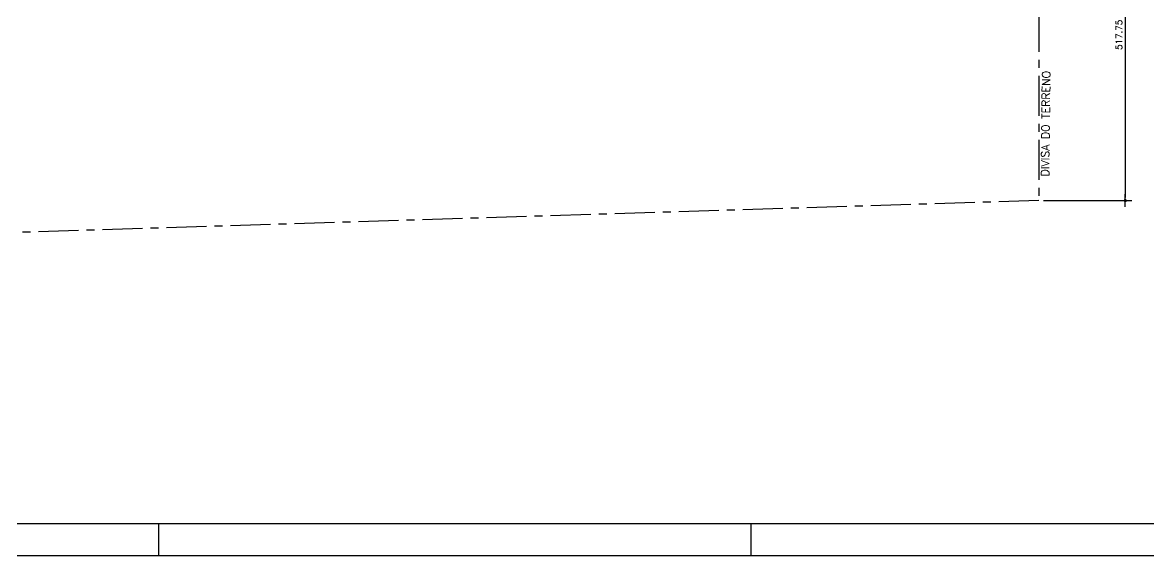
# Model space of a CAD drawing. Header units: inches. Extents: x 164 to 6104, y 4585 to 8790.
# Drawn here: x 2192 to 3950, y 4585 to 5418 of the extents above; entities that cross this region are included whole.
import ezdxf

# ---------------------------------------------------------------- set-up
doc = ezdxf.new("R2010")
doc.units = ezdxf.units.IN
doc.header["$LTSCALE"] = 50
doc.header["$MEASUREMENT"] = 0
doc.linetypes.add('CENTER', pattern=[2, 1.25, -0.25, 0.25, -0.25])
for name, color, linetype in [('COTA', 6, 'Continuous'), ('DIVISA DO TERRENO', 1, 'CENTER'), ('FOLHA', 7, 'Continuous'), ('TEXTO', 3, 'Continuous')]:
    doc.layers.add(name, color=color, linetype=linetype)
doc.styles.add('ROMANS', font='romans.shx')
doc.dimstyles.new('COTA_50', dxfattribs={"dimscale": 5, "dimtxt": 2, "dimasz": 1, "dimexe": 2, "dimexo": 1.5, "dimgap": 1, "dimtad": 1, "dimzin": 12, "dimdsep": 46, "dimtxsty": 'ROMANS', "dimblk1": 'COTA', "dimblk2": 'COTA', "dimsah": 1, "dimcen": -4, "dimdle": 1.5, "dimclrd": 6, "dimclre": 6, "dimclrt": 3, "dimadec": 0, "dimazin": 0, "dimtfac": 1, "dimtofl": 0, "dimtmove": 0, "dimatfit": 3, "dimldrblk": 'COTA', "dimfxl": 1, "dimtolj": 1, "dimtzin": 12, "dimarcsym": 0})

# ---------------------------------------------------------------- blocks, each defined once
blk = doc.blocks.new('COTA')
at = {"layer": 'COTA'}
for p, q in [((2, 0), (-2, 0)), ((0, -2), (0, 2))]:
    blk.add_line(p, q, dxfattribs=at)
at = {"layer": 'COTA', "const_width": 0.5}
blk.add_lwpolyline([(-0.25, 0, 1), (0.25, 0, 1)], format="xyb", close=True, dxfattribs=at)
blk = doc.blocks.new('*D22')
at = {"layer": 'COTA', "color": 6, "lineweight": -2, "transparency": 16777216}
for p, q in [((3903.9, 5657.4), (3923.5, 5657.4)), ((3913.5, 5652.4), (3913.5, 5144.7)), ((3786, 5139.7), (3923.5, 5139.7))]:
    blk.add_line(p, q, dxfattribs=at)
at = {"layer": 'Defpoints', "color": 0, "transparency": 16777216}
for p in [(3896.4, 5657.4), (3778.5, 5139.7), (3913.5, 5139.7)]:
    blk.add_point(p, dxfattribs=at)
at = {"layer": 'COTA', "color": 6, "lineweight": -2, "transparency": 16777216, "xscale": 5, "yscale": 5, "zscale": 5}
for p, rotation in [((3913.5, 5657.4), 90), ((3913.5, 5139.7), 270)]:
    blk.add_blockref('COTA', p, dxfattribs=dict(at, rotation=rotation))
at = {"layer": 'COTA', "color": 3, "transparency": 16777216, "insert": (3903.5, 5398.6), "char_height": 10, "attachment_point": 5, "rotation": 90, "style": 'ROMANS'}
blk.add_mtext('\\A1;517.75', dxfattribs=at)

msp = doc.modelspace()

# ---------------------------------------------------------------- linework, layer by layer
at = {"layer": 'DIVISA DO TERRENO'}
for p, q in [((3778.45968, 5634.44181), (3778.45968, 5139.68875)), ((3778.45968, 5139.68875), (774.32082, 5045.68753))]:
    msp.add_line(p, q, dxfattribs=at)
at = {"layer": 'FOLHA', "color": 1}
msp.add_line((289.32313, 4635.13181), (6059.32313, 4635.13181), dxfattribs=at)
at = {"layer": 'FOLHA'}
for p, q in [((2404.32313, 4585.13181), (2404.32313, 4635.13181)), ((3329.32313, 4585.13181), (3329.32313, 4635.13181))]:
    msp.add_line(p, q, dxfattribs=at)
msp.add_lwpolyline([(164.32313, 8790.13181), (164.32313, 4585.13181), (6104.32313, 4585.13181), (6104.32313, 8790.13181)], close=True, dxfattribs=at)

# ---------------------------------------------------------------- texts
at = {"layer": 'TEXTO', "color": 3, "style": 'ROMANS'}
msp.add_text('DIVISA DO TERRENO', height=12.5, rotation=89.38602657, dxfattribs=at).set_placement((3794.48255, 5177.25935))

# ---------------------------------------------------------------- dimensions: what is measured, and where the dimension line sits
at = {"layer": 'COTA'}
dim = msp.add_linear_dim(base=(3913.49718, 5139.68875), p1=(3896.38458, 5657.44181), p2=(3778.45968, 5139.68875), angle=90, dimstyle='COTA_50', dxfattribs=at)
dim.commit()
dim.dimension.update_dxf_attribs({"geometry": '*D22', "text_midpoint": (3903.49718, 5398.56528)})

doc.saveas('drawing.dxf')
